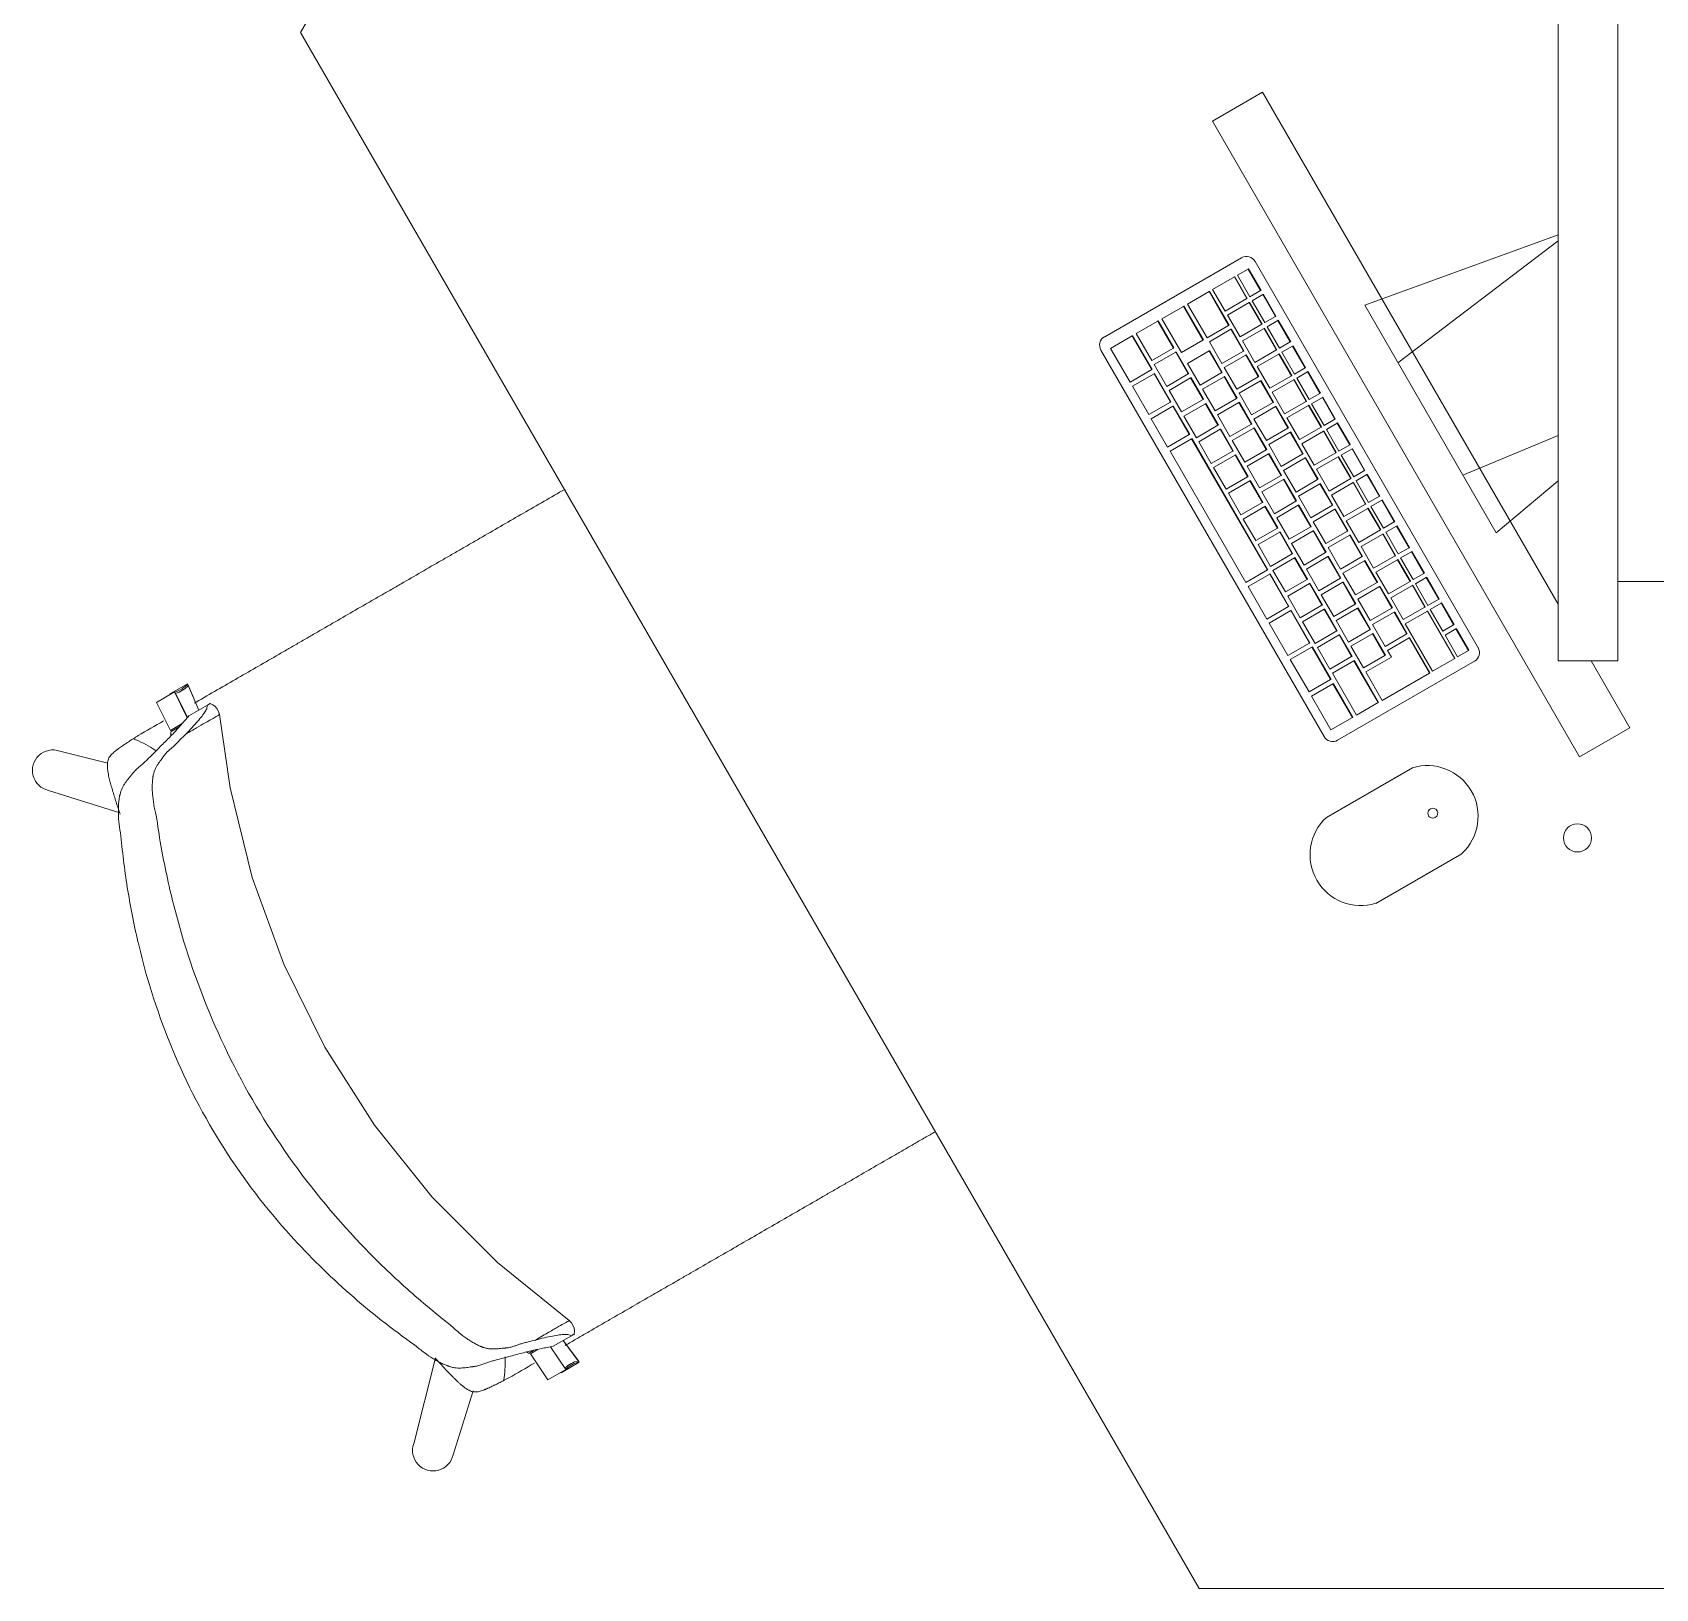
# Model space of a CAD drawing. Header units: millimetres. Extents: x 155927 to 326028, y -36033 to 97293.
# Drawn here: x 180819 to 181858, y 22766 to 23762 of the extents above; entities that cross this region are included whole.
import ezdxf

# ---------------------------------------------------------------- set-up
doc = ezdxf.new("R2010")
doc.units = ezdxf.units.MM
doc.header["$MEASUREMENT"] = 0
for name, color, linetype, lineweight in [('A-GENM', 8, 'CONTINUOUS', 9), ('E-ELEC-EQPM', 8, 'CONTINUOUS', 9), ('I-FURN', 8, 'CONTINUOUS', 9)]:
    doc.layers.add(name, color=color, linetype=linetype, lineweight=lineweight)

msp = doc.modelspace()

# ---------------------------------------------------------------- linework, layer by layer
at = {"layer": 'A-GENM'}
for p, q in [((181592.6, 23617.8), (181505, 23567.2)), ((181744, 23368.2), (181601.3, 23615.5)), ((181588, 23605.5), (181574.1, 23597.5)), ((181588.2, 23605.7), (181588, 23605.5)), ((181596, 23591.7), (181588, 23605.5)), ((181588.2, 23605.7), (181596.2, 23591.8)), ((181596.8, 23610.6), (181589.9, 23606.7)), ((181589.9, 23606.7), (181597.9, 23592.8)), ((181597.1, 23610.8), (181596.8, 23610.6)), ((181604.8, 23596.8), (181596.8, 23610.6)), ((181597.1, 23610.8), (181605.1, 23596.9)), ((181571.8, 23596.2), (181558, 23588.2)), ((181572.1, 23596.3), (181571.8, 23596.2)), ((181584.3, 23574.5), (181571.8, 23596.2)), ((181572.1, 23596.3), (181584.6, 23574.7)), ((181574.1, 23597.5), (181582.1, 23583.7)), ((181582.1, 23583.7), (181596, 23591.7)), ((181596.2, 23591.8), (181596, 23591.7)), ((181597.9, 23592.8), (181604.8, 23596.8)), ((181606.3, 23594.2), (181599.4, 23590.2)), ((181605.1, 23596.9), (181604.8, 23596.8)), ((181606.6, 23594.3), (181606.3, 23594.2)), ((181614.3, 23580.3), (181606.3, 23594.2)), ((181606.6, 23594.3), (181614.6, 23580.5)), ((181555.4, 23586.7), (181541.6, 23578.8)), ((181555.7, 23586.9), (181555.4, 23586.7)), ((181567.9, 23565.1), (181555.4, 23586.7)), ((181555.7, 23586.9), (181568.2, 23565.2)), ((181558, 23588.2), (181570.5, 23566.6)), ((181597.5, 23589.1), (181583.6, 23581.1)), ((181597.7, 23589.2), (181597.5, 23589.1)), ((181605.5, 23575.2), (181597.5, 23589.1)), ((181597.7, 23589.2), (181605.7, 23575.4)), ((181599.4, 23590.2), (181607.4, 23576.3)), ((181539, 23577.3), (181525.2, 23569.3)), ((181539.3, 23577.4), (181539, 23577.3)), ((181549, 23560), (181539, 23577.3)), ((181539.3, 23577.4), (181549.3, 23560.1)), ((181541.6, 23578.8), (181554.1, 23557.1)), ((181570.5, 23566.6), (181584.3, 23574.5)), ((181585.8, 23572), (181572, 23564)), ((181583.6, 23581.1), (181591.6, 23567.2)), ((181584.6, 23574.7), (181584.3, 23574.5)), ((181586.1, 23572.1), (181585.8, 23572)), ((181593.8, 23558.1), (181585.8, 23572)), ((181586.1, 23572.1), (181594.1, 23558.2)), ((181591.6, 23567.2), (181605.5, 23575.2)), ((181607, 23572.6), (181593.1, 23564.6)), ((181605.7, 23575.4), (181605.5, 23575.2)), ((181607.2, 23572.8), (181607, 23572.6)), ((181615, 23558.8), (181607, 23572.6)), ((181607.2, 23572.8), (181615.2, 23558.9)), ((181607.4, 23576.3), (181614.3, 23580.3)), ((181615.8, 23577.7), (181608.9, 23573.7)), ((181608.9, 23573.7), (181616.9, 23559.9)), ((181614.6, 23580.5), (181614.3, 23580.3)), ((181616.1, 23577.9), (181615.8, 23577.7)), ((181623.8, 23563.9), (181615.8, 23577.7)), ((181616.1, 23577.9), (181624.1, 23564)), ((181522.6, 23567.8), (181508.8, 23559.8)), ((181522.9, 23567.9), (181522.6, 23567.8)), ((181535.1, 23546.2), (181522.6, 23567.8)), ((181522.9, 23567.9), (181535.4, 23546.3)), ((181525.2, 23569.3), (181535.2, 23552)), ((181554.1, 23557.1), (181567.9, 23565.1)), ((181568.2, 23565.2), (181567.9, 23565.1)), ((181572, 23564), (181580, 23550.1)), ((181593.1, 23564.6), (181601.1, 23550.8)), ((181616.9, 23559.9), (181623.8, 23563.9)), ((181625.3, 23561.3), (181618.4, 23557.3)), ((181624.1, 23564), (181623.8, 23563.9)), ((181625.6, 23561.4), (181625.3, 23561.3)), ((181633.3, 23547.4), (181625.3, 23561.3)), ((181625.6, 23561.4), (181633.6, 23547.6)), ((181502.6, 23558.6), (181645.4, 23311.3)), ((181508.8, 23559.8), (181521.3, 23538.2)), ((181535.2, 23552), (181549, 23560)), ((181550.5, 23557.4), (181536.7, 23549.4)), ((181549.3, 23560.1), (181549, 23560)), ((181550.8, 23557.5), (181550.5, 23557.4)), ((181558.5, 23543.5), (181550.5, 23557.4)), ((181550.8, 23557.5), (181558.8, 23543.6)), ((181571.9, 23558.2), (181558.1, 23550.2)), ((181558.1, 23550.2), (181566.1, 23536.3)), ((181572.2, 23558.3), (181571.9, 23558.2)), ((181579.9, 23544.3), (181571.9, 23558.2)), ((181572.2, 23558.3), (181580.2, 23544.4)), ((181580, 23550.1), (181593.8, 23558.1)), ((181595.3, 23555.5), (181581.5, 23547.5)), ((181594.1, 23558.2), (181593.8, 23558.1)), ((181595.6, 23555.6), (181595.3, 23555.5)), ((181603.3, 23541.6), (181595.3, 23555.5)), ((181595.6, 23555.6), (181603.6, 23541.8)), ((181601.1, 23550.8), (181615, 23558.8)), ((181616.5, 23556.2), (181602.6, 23548.2)), ((181615.2, 23558.9), (181615, 23558.8)), ((181616.7, 23556.3), (181616.5, 23556.2)), ((181624.5, 23542.3), (181616.5, 23556.2)), ((181616.7, 23556.3), (181624.7, 23542.4)), ((181618.4, 23557.3), (181626.4, 23543.4)), ((181521.3, 23538.2), (181535.1, 23546.2)), ((181536.6, 23543.6), (181522.8, 23535.6)), ((181535.4, 23546.3), (181535.1, 23546.2)), ((181536.9, 23543.7), (181536.6, 23543.6)), ((181547.1, 23525.4), (181536.6, 23543.6)), ((181536.7, 23549.4), (181544.7, 23535.5)), ((181536.9, 23543.7), (181547.4, 23525.5)), ((181544.7, 23535.5), (181558.5, 23543.5)), ((181560, 23540.9), (181546.2, 23532.9)), ((181558.8, 23543.6), (181558.5, 23543.5)), ((181560.3, 23541), (181560, 23540.9)), ((181568, 23527), (181560, 23540.9)), ((181560.3, 23541), (181568.3, 23527.2)), ((181566.1, 23536.3), (181579.9, 23544.3)), ((181581.4, 23541.7), (181567.6, 23533.7)), ((181580.2, 23544.4), (181579.9, 23544.3)), ((181581.7, 23541.8), (181581.4, 23541.7)), ((181589.4, 23527.8), (181581.4, 23541.7)), ((181581.5, 23547.5), (181589.5, 23533.7)), ((181581.7, 23541.8), (181589.7, 23528)), ((181589.5, 23533.7), (181603.3, 23541.6)), ((181602.6, 23548.2), (181610.6, 23534.3)), ((181603.6, 23541.8), (181603.3, 23541.6)), ((181610.6, 23534.3), (181624.5, 23542.3)), ((181626, 23539.7), (181612.1, 23531.7)), ((181624.7, 23542.4), (181624.5, 23542.3)), ((181626.2, 23539.8), (181626, 23539.7)), ((181634, 23525.8), (181626, 23539.7)), ((181626.2, 23539.8), (181634.2, 23526)), ((181626.4, 23543.4), (181633.3, 23547.4)), ((181634.8, 23544.8), (181627.9, 23540.8)), ((181627.9, 23540.8), (181635.9, 23527)), ((181633.6, 23547.6), (181633.3, 23547.4)), ((181635.1, 23545), (181634.8, 23544.8)), ((181642.8, 23531), (181634.8, 23544.8)), ((181635.1, 23545), (181643.1, 23531.1)), ((181522.8, 23535.6), (181533.3, 23517.4)), ((181546.2, 23532.9), (181554.2, 23519.1)), ((181567.6, 23533.7), (181575.6, 23519.9)), ((181604.8, 23539), (181591, 23531.1)), ((181591, 23531.1), (181599, 23517.2)), ((181605.1, 23539.2), (181604.8, 23539)), ((181612.8, 23525.2), (181604.8, 23539)), ((181605.1, 23539.2), (181613.1, 23525.3)), ((181612.1, 23531.7), (181620.1, 23517.9)), ((181635.9, 23527), (181642.8, 23531)), ((181643.1, 23531.1), (181642.8, 23531)), ((181533.3, 23517.4), (181547.1, 23525.4)), ((181548.6, 23522.8), (181534.8, 23514.8)), ((181547.4, 23525.5), (181547.1, 23525.4)), ((181548.9, 23522.9), (181548.6, 23522.8)), ((181559.1, 23504.6), (181548.6, 23522.8)), ((181548.9, 23522.9), (181559.4, 23504.7)), ((181554.2, 23519.1), (181568, 23527)), ((181569.5, 23524.4), (181555.7, 23516.5)), ((181568.3, 23527.2), (181568, 23527)), ((181569.8, 23524.6), (181569.5, 23524.4)), ((181577.5, 23510.6), (181569.5, 23524.4)), ((181569.8, 23524.6), (181577.8, 23510.7)), ((181575.6, 23519.9), (181589.4, 23527.8)), ((181590.9, 23525.2), (181577.1, 23517.3)), ((181589.7, 23528), (181589.4, 23527.8)), ((181591.2, 23525.4), (181590.9, 23525.2)), ((181598.9, 23511.4), (181590.9, 23525.2)), ((181591.2, 23525.4), (181599.2, 23511.5)), ((181599, 23517.2), (181612.8, 23525.2)), ((181614.3, 23522.6), (181600.5, 23514.6)), ((181613.1, 23525.3), (181612.8, 23525.2)), ((181614.6, 23522.7), (181614.3, 23522.6)), ((181622.3, 23508.7), (181614.3, 23522.6)), ((181614.6, 23522.7), (181622.6, 23508.9)), ((181620.1, 23517.9), (181634, 23525.8)), ((181635.5, 23523.3), (181621.6, 23515.3)), ((181634.2, 23526), (181634, 23525.8)), ((181635.7, 23523.4), (181635.5, 23523.3)), ((181643.5, 23509.4), (181635.5, 23523.3)), ((181635.7, 23523.4), (181643.7, 23509.5)), ((181644.3, 23528.4), (181637.4, 23524.4)), ((181637.4, 23524.4), (181645.4, 23510.5)), ((181644.6, 23528.5), (181644.3, 23528.4)), ((181652.3, 23514.5), (181644.3, 23528.4)), ((181644.6, 23528.5), (181652.6, 23514.7)), ((181534.8, 23514.8), (181545.3, 23496.6)), ((181555.7, 23516.5), (181563.7, 23502.6)), ((181563.7, 23502.6), (181577.5, 23510.6)), ((181577.1, 23517.3), (181585.1, 23503.4)), ((181577.8, 23510.7), (181577.5, 23510.6)), ((181585.1, 23503.4), (181598.9, 23511.4)), ((181600.4, 23508.8), (181586.6, 23500.8)), ((181599.2, 23511.5), (181598.9, 23511.4)), ((181600.7, 23508.9), (181600.4, 23508.8)), ((181608.4, 23494.9), (181600.4, 23508.8)), ((181600.5, 23514.6), (181608.5, 23500.8)), ((181600.7, 23508.9), (181608.7, 23495.1)), ((181608.5, 23500.8), (181622.3, 23508.7)), ((181621.6, 23515.3), (181629.6, 23501.4)), ((181622.6, 23508.9), (181622.3, 23508.7)), ((181629.6, 23501.4), (181643.5, 23509.4)), ((181643.7, 23509.5), (181643.5, 23509.4)), ((181645.4, 23510.5), (181652.3, 23514.5)), ((181653.8, 23511.9), (181646.9, 23507.9)), ((181652.6, 23514.7), (181652.3, 23514.5)), ((181654.1, 23512.1), (181653.8, 23511.9)), ((181661.8, 23498.1), (181653.8, 23511.9)), ((181654.1, 23512.1), (181662.1, 23498.2)), ((181545.3, 23496.6), (181559.1, 23504.6)), ((181560.6, 23502), (181546.8, 23494)), ((181559.4, 23504.7), (181559.1, 23504.6)), ((181560.9, 23502.1), (181560.6, 23502)), ((181609.1, 23418), (181560.6, 23502)), ((181560.9, 23502.1), (181609.4, 23418.1)), ((181579, 23508), (181565.2, 23500)), ((181565.2, 23500), (181573.2, 23486.2)), ((181579.3, 23508.1), (181579, 23508)), ((181587, 23494.1), (181579, 23508)), ((181579.3, 23508.1), (181587.3, 23494.3)), ((181586.6, 23500.8), (181594.6, 23487)), ((181623.8, 23506.1), (181610, 23498.2)), ((181610, 23498.2), (181618, 23484.3)), ((181624.1, 23506.3), (181623.8, 23506.1)), ((181631.8, 23492.3), (181623.8, 23506.1)), ((181624.1, 23506.3), (181632.1, 23492.4)), ((181645, 23506.8), (181631.1, 23498.8)), ((181631.1, 23498.8), (181639.1, 23485)), ((181645.2, 23506.9), (181645, 23506.8)), ((181653, 23492.9), (181645, 23506.8)), ((181645.2, 23506.9), (181653.2, 23493.1)), ((181646.9, 23507.9), (181654.9, 23494.1)), ((181662.1, 23498.2), (181661.8, 23498.1)), ((181546.8, 23494), (181595.3, 23410)), ((181573.2, 23486.2), (181587, 23494.1)), ((181588.5, 23491.5), (181574.7, 23483.6)), ((181587.3, 23494.3), (181587, 23494.1)), ((181588.8, 23491.7), (181588.5, 23491.5)), ((181596.5, 23477.7), (181588.5, 23491.5)), ((181588.8, 23491.7), (181596.8, 23477.8)), ((181594.6, 23487), (181608.4, 23494.9)), ((181609.9, 23492.3), (181596.1, 23484.4)), ((181608.7, 23495.1), (181608.4, 23494.9)), ((181610.2, 23492.5), (181609.9, 23492.3)), ((181617.9, 23478.5), (181609.9, 23492.3)), ((181610.2, 23492.5), (181618.2, 23478.6)), ((181618, 23484.3), (181631.8, 23492.3)), ((181633.3, 23489.7), (181619.5, 23481.7)), ((181632.1, 23492.4), (181631.8, 23492.3)), ((181633.6, 23489.8), (181633.3, 23489.7)), ((181641.3, 23475.8), (181633.3, 23489.7)), ((181633.6, 23489.8), (181641.6, 23476)), ((181639.1, 23485), (181653, 23492.9)), ((181654.5, 23490.3), (181640.6, 23482.4)), ((181653.2, 23493.1), (181653, 23492.9)), ((181654.7, 23490.5), (181654.5, 23490.3)), ((181662.5, 23476.5), (181654.5, 23490.3)), ((181654.7, 23490.5), (181662.7, 23476.6)), ((181654.9, 23494.1), (181661.8, 23498.1)), ((181663.3, 23495.5), (181656.4, 23491.5)), ((181656.4, 23491.5), (181664.4, 23477.6)), ((181663.6, 23495.6), (181663.3, 23495.5)), ((181671.3, 23481.6), (181663.3, 23495.5)), ((181663.6, 23495.6), (181671.6, 23481.7)), ((181574.7, 23483.6), (181582.7, 23469.7)), ((181582.7, 23469.7), (181596.5, 23477.7)), ((181596.1, 23484.4), (181604.1, 23470.5)), ((181596.8, 23477.8), (181596.5, 23477.7)), ((181604.1, 23470.5), (181617.9, 23478.5)), ((181618.2, 23478.6), (181617.9, 23478.5)), ((181619.5, 23481.7), (181627.5, 23467.8)), ((181640.6, 23482.4), (181648.6, 23468.5)), ((181664.4, 23477.6), (181671.3, 23481.6)), ((181672.8, 23479), (181665.9, 23475)), ((181671.6, 23481.7), (181671.3, 23481.6)), ((181673.1, 23479.1), (181672.8, 23479)), ((181680.8, 23465.2), (181672.8, 23479)), ((181673.1, 23479.1), (181681.1, 23465.3)), ((181598, 23475.1), (181584.2, 23467.1)), ((181584.2, 23467.1), (181592.2, 23453.2)), ((181598.3, 23475.2), (181598, 23475.1)), ((181606, 23461.2), (181598, 23475.1)), ((181598.3, 23475.2), (181606.3, 23461.4)), ((181619.4, 23475.9), (181605.6, 23467.9)), ((181605.6, 23467.9), (181613.6, 23454)), ((181619.7, 23476), (181619.4, 23475.9)), ((181627.4, 23462), (181619.4, 23475.9)), ((181619.7, 23476), (181627.7, 23462.2)), ((181627.5, 23467.8), (181641.3, 23475.8)), ((181642.8, 23473.2), (181629, 23465.2)), ((181641.6, 23476), (181641.3, 23475.8)), ((181643.1, 23473.4), (181642.8, 23473.2)), ((181650.8, 23459.4), (181642.8, 23473.2)), ((181643.1, 23473.4), (181651.1, 23459.5)), ((181648.6, 23468.5), (181662.5, 23476.5)), ((181664, 23473.9), (181650.1, 23465.9)), ((181662.7, 23476.6), (181662.5, 23476.5)), ((181664.2, 23474), (181664, 23473.9)), ((181672, 23460), (181664, 23473.9)), ((181664.2, 23474), (181672.2, 23460.2)), ((181665.9, 23475), (181673.9, 23461.2)), ((181592.2, 23453.2), (181606, 23461.2)), ((181607.5, 23458.6), (181593.7, 23450.6)), ((181606.3, 23461.4), (181606, 23461.2)), ((181607.8, 23458.8), (181607.5, 23458.6)), ((181615.5, 23444.8), (181607.5, 23458.6)), ((181607.8, 23458.8), (181615.8, 23444.9)), ((181613.6, 23454), (181627.4, 23462)), ((181628.9, 23459.4), (181615.1, 23451.4)), ((181627.7, 23462.2), (181627.4, 23462)), ((181629.2, 23459.6), (181628.9, 23459.4)), ((181636.9, 23445.6), (181628.9, 23459.4)), ((181629, 23465.2), (181637, 23451.4)), ((181629.2, 23459.6), (181637.2, 23445.7)), ((181637, 23451.4), (181650.8, 23459.4)), ((181652.3, 23456.8), (181638.5, 23448.8)), ((181650.1, 23465.9), (181658.1, 23452.1)), ((181651.1, 23459.5), (181650.8, 23459.4)), ((181652.6, 23456.9), (181652.3, 23456.8)), ((181660.3, 23442.9), (181652.3, 23456.8)), ((181652.6, 23456.9), (181660.6, 23443.1)), ((181658.1, 23452.1), (181672, 23460)), ((181673.5, 23457.4), (181659.6, 23449.5)), ((181672.2, 23460.2), (181672, 23460)), ((181673.7, 23457.6), (181673.5, 23457.4)), ((181681.5, 23443.6), (181673.5, 23457.4)), ((181673.7, 23457.6), (181681.7, 23443.7)), ((181673.9, 23461.2), (181680.8, 23465.2)), ((181682.3, 23462.6), (181675.4, 23458.6)), ((181675.4, 23458.6), (181683.4, 23444.7)), ((181681.1, 23465.3), (181680.8, 23465.2)), ((181682.6, 23462.7), (181682.3, 23462.6)), ((181690.3, 23448.7), (181682.3, 23462.6)), ((181682.6, 23462.7), (181690.6, 23448.8)), ((181593.7, 23450.6), (181601.7, 23436.8)), ((181615.1, 23451.4), (181623.1, 23437.6)), ((181638.5, 23448.8), (181646.5, 23434.9)), ((181659.6, 23449.5), (181667.6, 23435.6)), ((181683.4, 23444.7), (181690.3, 23448.7)), ((181690.6, 23448.8), (181690.3, 23448.7)), ((181692.1, 23446.2), (181691.8, 23446.1)), ((181692.1, 23446.2), (181700.1, 23432.4)), ((181601.7, 23436.8), (181615.5, 23444.8)), ((181617, 23442.2), (181603.2, 23434.2)), ((181615.8, 23444.9), (181615.5, 23444.8)), ((181617.3, 23442.3), (181617, 23442.2)), ((181625, 23428.3), (181617, 23442.2)), ((181617.3, 23442.3), (181625.3, 23428.5)), ((181623.1, 23437.6), (181636.9, 23445.6)), ((181638.4, 23443), (181624.6, 23435)), ((181637.2, 23445.7), (181636.9, 23445.6)), ((181638.7, 23443.1), (181638.4, 23443)), ((181646.4, 23429.1), (181638.4, 23443)), ((181638.7, 23443.1), (181646.7, 23429.3)), ((181646.5, 23434.9), (181660.3, 23442.9)), ((181661.8, 23440.3), (181648, 23432.3)), ((181660.6, 23443.1), (181660.3, 23442.9)), ((181662.1, 23440.5), (181661.8, 23440.3)), ((181669.8, 23426.5), (181661.8, 23440.3)), ((181662.1, 23440.5), (181670.1, 23426.6)), ((181667.6, 23435.6), (181681.5, 23443.6)), ((181683, 23441), (181669.1, 23433)), ((181681.7, 23443.7), (181681.5, 23443.6)), ((181683.2, 23441.1), (181683, 23441)), ((181691, 23427.1), (181683, 23441)), ((181683.2, 23441.1), (181691.2, 23427.3)), ((181691.8, 23446.1), (181684.9, 23442.1)), ((181684.9, 23442.1), (181692.9, 23428.3)), ((181699.8, 23432.2), (181691.8, 23446.1)), ((181603.2, 23434.2), (181611.2, 23420.3)), ((181611.2, 23420.3), (181625, 23428.3)), ((181626.5, 23425.7), (181612.7, 23417.7)), ((181624.6, 23435), (181632.6, 23421.1)), ((181625.3, 23428.5), (181625, 23428.3)), ((181626.8, 23425.9), (181626.5, 23425.7)), ((181634.5, 23411.9), (181626.5, 23425.7)), ((181626.8, 23425.9), (181634.8, 23412)), ((181632.6, 23421.1), (181646.4, 23429.1)), ((181647.9, 23426.5), (181634.1, 23418.5)), ((181646.7, 23429.3), (181646.4, 23429.1)), ((181648.2, 23426.7), (181647.9, 23426.5)), ((181655.9, 23412.7), (181647.9, 23426.5)), ((181648, 23432.3), (181656, 23418.5)), ((181648.2, 23426.7), (181656.2, 23412.8)), ((181656, 23418.5), (181669.8, 23426.5)), ((181669.1, 23433), (181677.1, 23419.1)), ((181670.1, 23426.6), (181669.8, 23426.5)), ((181677.1, 23419.1), (181691, 23427.1)), ((181691.2, 23427.3), (181691, 23427.1)), ((181692.9, 23428.3), (181699.8, 23432.2)), ((181701.3, 23429.6), (181694.4, 23425.7)), ((181694.4, 23425.7), (181702.4, 23411.8)), ((181700.1, 23432.4), (181699.8, 23432.2)), ((181701.6, 23429.8), (181701.3, 23429.6)), ((181709.3, 23415.8), (181701.3, 23429.6)), ((181701.6, 23429.8), (181709.6, 23415.9)), ((181595.3, 23410), (181609.1, 23418)), ((181610.6, 23415.4), (181596.8, 23407.4)), ((181609.4, 23418.1), (181609.1, 23418)), ((181610.9, 23415.5), (181610.6, 23415.4)), ((181622.6, 23394.6), (181610.6, 23415.4)), ((181610.9, 23415.5), (181622.9, 23394.7)), ((181612.7, 23417.7), (181620.7, 23403.9)), ((181634.1, 23418.5), (181642.1, 23404.7)), ((181671.3, 23423.9), (181657.5, 23415.9)), ((181657.5, 23415.9), (181665.5, 23402)), ((181671.6, 23424), (181671.3, 23423.9)), ((181679.3, 23410), (181671.3, 23423.9)), ((181671.6, 23424), (181679.6, 23410.1)), ((181692.5, 23424.5), (181678.6, 23416.5)), ((181678.6, 23416.5), (181686.6, 23402.7)), ((181692.7, 23424.7), (181692.5, 23424.5)), ((181700.5, 23410.7), (181692.5, 23424.5)), ((181692.7, 23424.7), (181700.7, 23410.8)), ((181702.4, 23411.8), (181709.3, 23415.8)), ((181709.6, 23415.9), (181709.3, 23415.8)), ((181596.8, 23407.4), (181608.8, 23386.6)), ((181620.7, 23403.9), (181634.5, 23411.9)), ((181636, 23409.3), (181622.2, 23401.3)), ((181634.8, 23412), (181634.5, 23411.9)), ((181636.3, 23409.4), (181636, 23409.3)), ((181644, 23395.4), (181636, 23409.3)), ((181636.3, 23409.4), (181644.3, 23395.5)), ((181642.1, 23404.7), (181655.9, 23412.7)), ((181657.4, 23410.1), (181643.6, 23402.1)), ((181656.2, 23412.8), (181655.9, 23412.7)), ((181657.7, 23410.2), (181657.4, 23410.1)), ((181665.4, 23396.2), (181657.4, 23410.1)), ((181657.7, 23410.2), (181665.7, 23396.3)), ((181665.5, 23402), (181679.3, 23410)), ((181680.8, 23407.4), (181667, 23399.4)), ((181679.6, 23410.1), (181679.3, 23410)), ((181681.1, 23407.5), (181680.8, 23407.4)), ((181688.8, 23393.5), (181680.8, 23407.4)), ((181681.1, 23407.5), (181689.1, 23393.7)), ((181686.6, 23402.7), (181700.5, 23410.7)), ((181702, 23408.1), (181688.1, 23400.1)), ((181700.7, 23410.8), (181700.5, 23410.7)), ((181702.2, 23408.2), (181702, 23408.1)), ((181710, 23394.2), (181702, 23408.1)), ((181702.2, 23408.2), (181710.2, 23394.4)), ((181710.8, 23413.2), (181703.9, 23409.2)), ((181703.9, 23409.2), (181711.9, 23395.3)), ((181711.1, 23413.3), (181710.8, 23413.2)), ((181718.8, 23399.3), (181710.8, 23413.2)), ((181711.1, 23413.3), (181719.1, 23399.5)), ((181608.8, 23386.6), (181622.6, 23394.6)), ((181622.2, 23401.3), (181630.2, 23387.4)), ((181622.9, 23394.7), (181622.6, 23394.6)), ((181630.2, 23387.4), (181644, 23395.4)), ((181643.6, 23402.1), (181651.6, 23388.2)), ((181644.3, 23395.5), (181644, 23395.4)), ((181651.6, 23388.2), (181665.4, 23396.2)), ((181665.7, 23396.3), (181665.4, 23396.2)), ((181667, 23399.4), (181675, 23385.6)), ((181688.1, 23400.1), (181696.1, 23386.2)), ((181696.1, 23386.2), (181710, 23394.2)), ((181710.2, 23394.4), (181710, 23394.2)), ((181711.9, 23395.3), (181718.8, 23399.3)), ((181720.3, 23396.7), (181713.4, 23392.7)), ((181719.1, 23399.5), (181718.8, 23399.3)), ((181720.6, 23396.9), (181720.3, 23396.7)), ((181728.3, 23382.9), (181720.3, 23396.7)), ((181720.6, 23396.9), (181728.6, 23383)), ((181624.1, 23392), (181610.3, 23384)), ((181610.3, 23384), (181622.3, 23363.3)), ((181624.4, 23392.1), (181624.1, 23392)), ((181636.1, 23371.2), (181624.1, 23392)), ((181624.4, 23392.1), (181636.4, 23371.4)), ((181645.5, 23392.8), (181631.7, 23384.8)), ((181631.7, 23384.8), (181639.7, 23371)), ((181645.8, 23392.9), (181645.5, 23392.8)), ((181653.5, 23379), (181645.5, 23392.8)), ((181645.8, 23392.9), (181653.8, 23379.1)), ((181666.9, 23393.6), (181653.1, 23385.6)), ((181653.1, 23385.6), (181661.1, 23371.8)), ((181667.2, 23393.7), (181666.9, 23393.6)), ((181674.9, 23379.8), (181666.9, 23393.6)), ((181667.2, 23393.7), (181675.2, 23379.9)), ((181675, 23385.6), (181688.8, 23393.5)), ((181690.3, 23391), (181676.5, 23383)), ((181689.1, 23393.7), (181688.8, 23393.5)), ((181690.6, 23391.1), (181690.3, 23391)), ((181698.3, 23377.1), (181690.3, 23391)), ((181690.6, 23391.1), (181698.6, 23377.2)), ((181711.5, 23391.6), (181697.4, 23383.5)), ((181711.7, 23391.8), (181711.5, 23391.6)), ((181729, 23361.3), (181711.5, 23391.6)), ((181711.7, 23391.8), (181729.2, 23361.4)), ((181713.4, 23392.7), (181721.4, 23378.9)), ((181639.7, 23371), (181653.5, 23379)), ((181655, 23376.4), (181641.2, 23368.4)), ((181653.8, 23379.1), (181653.5, 23379)), ((181655.3, 23376.5), (181655, 23376.4)), ((181663, 23362.5), (181655, 23376.4)), ((181655.3, 23376.5), (181663.3, 23362.6)), ((181661.1, 23371.8), (181674.9, 23379.8)), ((181676.4, 23377.2), (181662.6, 23369.2)), ((181675.2, 23379.9), (181674.9, 23379.8)), ((181676.7, 23377.3), (181676.4, 23377.2)), ((181684.4, 23363.3), (181676.4, 23377.2)), ((181676.5, 23383), (181684.5, 23369.1)), ((181676.7, 23377.3), (181684.7, 23363.4)), ((181684.5, 23369.1), (181698.3, 23377.1)), ((181699.8, 23374.5), (181686, 23366.5)), ((181697.4, 23383.5), (181714.9, 23353.2)), ((181698.6, 23377.2), (181698.3, 23377.1)), ((181700.1, 23374.6), (181699.8, 23374.5)), ((181712.8, 23352), (181699.8, 23374.5)), ((181700.1, 23374.6), (181713.1, 23352.1)), ((181721.4, 23378.9), (181728.3, 23382.9)), ((181729.8, 23380.3), (181722.9, 23376.3)), ((181722.9, 23376.3), (181730.9, 23362.4)), ((181728.6, 23383), (181728.3, 23382.9)), ((181730.1, 23380.4), (181729.8, 23380.3)), ((181737.8, 23366.4), (181729.8, 23380.3)), ((181730.1, 23380.4), (181738.1, 23366.6)), ((181622.3, 23363.3), (181636.1, 23371.2)), ((181637.6, 23368.6), (181623.8, 23360.7)), ((181636.4, 23371.4), (181636.1, 23371.2)), ((181637.9, 23368.8), (181637.6, 23368.6)), ((181649.6, 23347.8), (181637.6, 23368.6)), ((181637.9, 23368.8), (181649.9, 23348)), ((181641.2, 23368.4), (181649.2, 23354.5)), ((181662.6, 23369.2), (181670.6, 23355.3)), ((181670.6, 23355.3), (181684.4, 23363.3)), ((181684.7, 23363.4), (181684.4, 23363.3)), ((181686, 23366.5), (181688.5, 23362.2)), ((181730.9, 23362.4), (181737.8, 23366.4)), ((181738.1, 23366.6), (181737.8, 23366.4)), ((181623.8, 23360.7), (181635.8, 23339.9)), ((181649.2, 23354.5), (181663, 23362.5)), ((181664.5, 23359.9), (181650.7, 23351.9)), ((181654.1, 23309), (181741.7, 23359.6)), ((181663.3, 23362.6), (181663, 23362.5)), ((181664.8, 23360), (181664.5, 23359.9)), ((181680, 23333.1), (181664.5, 23359.9)), ((181664.8, 23360), (181680.3, 23333.2)), ((181688.5, 23362.2), (181672.1, 23352.7)), ((181672.1, 23352.7), (181682.6, 23334.5)), ((181714.9, 23353.2), (181729, 23361.3)), ((181729.2, 23361.4), (181729, 23361.3)), ((181635.8, 23339.9), (181649.6, 23347.8)), ((181651.1, 23345.2), (181637.3, 23337.3)), ((181649.9, 23348), (181649.6, 23347.8)), ((181650.7, 23351.9), (181666.2, 23325.1)), ((181651.4, 23345.4), (181651.1, 23345.2)), ((181663.6, 23323.6), (181651.1, 23345.2)), ((181651.4, 23345.4), (181663.9, 23323.7)), ((181682.6, 23334.5), (181712.8, 23352)), ((181713.1, 23352.1), (181712.8, 23352)), ((181637.3, 23337.3), (181649.8, 23315.6)), ((181666.2, 23325.1), (181680, 23333.1)), ((181680.3, 23333.2), (181680, 23333.1)), ((181649.8, 23315.6), (181663.6, 23323.6)), ((181663.9, 23323.7), (181663.6, 23323.6)), ((181701.9, 23291.4), (181646.9, 23259.6)), ((181678.6, 23204.6), (181733.6, 23236.4))]:
    msp.add_line(p, q, dxfattribs=at)
for centre, radius, start, end in [((181595.8, 23612.3), 6.35, 30, 120), ((181508.1, 23561.8), 6.35, 120, 210), ((181738.5, 23365.1), 6.35, 300, 30), ((181650.9, 23314.5), 6.35, 210, 300), ((181711.5, 23260.3), 32.5, 312.6804, 107.3196), ((181668.9, 23235.7), 32.5, 132.6804, 287.3196), ((181715, 23262.3), 3.16, 120, 300), ((181715, 23262.3), 3.16, 300, 120)]:
    msp.add_arc(centre, radius, start, end, dxfattribs=at)
at = {"layer": 'E-ELEC-EQPM'}
for p, q in [((181795.3, 23359.8), (181795.3, 24159.8)), ((181795.3, 23359.8), (181795.3, 24159.8)), ((181833.4, 24159.8), (181833.4, 23359.8)), ((181833.4, 23410.6), (181833.4, 23359.8)), ((181925.3, 23410.6), (181833.4, 23410.6)), ((181925.3, 23410.6), (181833.4, 23410.6)), ((181833.4, 23359.8), (181795.3, 23359.8)), ((181833.4, 23359.8), (181795.3, 23359.8))]:
    msp.add_line(p, q, dxfattribs=at)
at = {"layer": 'I-FURN'}
for p, q in [((181565.3, 24757.9), (180990.3, 23762)), ((180990.3, 23762), (181565.4, 22766.1)), ((181606.1, 23723.9), (181574, 23705.3)), ((181606.1, 23723.9), (181795.3, 23396.2)), ((181808.9, 23298.4), (181574, 23705.3)), ((181795.3, 23632.5), (181671.4, 23587.4)), ((181692.7, 23550.6), (181795.3, 23628.7)), ((181671.4, 23587.4), (181755.5, 23441.7)), ((181734.2, 23478.6), (181795.3, 23504.1)), ((181755.5, 23441.7), (181795.3, 23475)), ((181816.3, 23359.8), (181841, 23316.9)), ((180918, 23345), (180906.4, 23338.4)), ((180925.2, 23328.2), (180918, 23345)), ((180925.3, 23328.3), (180918.5, 23344.2)), ((180898.2, 23333.2), (180909.7, 23339.9)), ((180907, 23315.3), (180898.2, 23333.2)), ((180909.7, 23339.9), (180917.8, 23323.4)), ((180910.2, 23339.1), (180917.9, 23323.5)), ((180932.5, 23332.5), (180934.2, 23331.7)), ((180930.7, 23331.4), (180918.9, 23324.6)), ((180934.2, 23331.7), (180935.7, 23330.5)), ((180935.7, 23330.5), (180936.7, 23329.4)), ((180936.7, 23329.4), (180937.8, 23327.4)), ((180937.8, 23327.4), (180938.4, 23325.4)), ((180945.2, 23278.6), (180938.4, 23325.4)), ((180914.6, 23319.7), (180907, 23315.3)), ((180912.6, 23317.5), (180907.5, 23314.5)), ((181841, 23316.9), (181808.9, 23298.4)), ((180867, 23294.3), (180836.2, 23302)), ((180829.1, 23276.9), (180874.6, 23262.6)), ((180959.4, 23221.2), (180945.2, 23278.6)), ((180979.7, 23165.6), (180959.4, 23221.2)), ((181005.9, 23112.6), (180979.7, 23165.6)), ((181037.6, 23062.7), (181005.9, 23112.6)), ((181074.6, 23016.6), (181037.6, 23062.7)), ((181116.3, 22974.7), (181074.6, 23016.6)), ((181162.3, 22937.6), (181116.3, 22974.7)), ((181163.8, 22936.1), (181162.3, 22937.6)), ((181163.7, 22927.9), (181151.9, 22921.1)), ((181164.9, 22934.1), (181163.8, 22936.1)), ((181165.4, 22932.7), (181164.9, 22934.1)), ((181165.6, 22930.8), (181165.4, 22932.7)), ((181165.5, 22928.9), (181165.6, 22930.8)), ((181136.9, 22917), (181139.5, 22918.5)), ((181137.4, 22916.2), (181142.5, 22919.2)), ((181150.4, 22920.8), (181160.1, 22906.3)), ((181168.7, 22910.9), (181158.3, 22924.8)), ((181168.2, 22911.7), (181158.4, 22924.8)), ((181076.6, 22913.7), (181062.8, 22858.7)), ((181148.5, 22899.7), (181137.4, 22916.2)), ((181160.1, 22906.3), (181148.5, 22899.7)), ((181157.1, 22904.2), (181168.7, 22910.9)), ((181087.9, 22851.6), (181100.8, 22892.5)), ((181565.4, 22766.1), (182715.4, 22766.1))]:
    msp.add_line(p, q, dxfattribs=at)
for centre, radius, start, end in [((180831.8, 23289.7), 13.1, 70.3941, 258.0104), ((181807.6, 23246.5), 9, 0, 180), ((181807.6, 23246.5), 9, 180, 0), ((181075.1, 22854.4), 13.1, 160.4176, 348.0338)]:
    msp.add_arc(centre, radius, start, end, dxfattribs=at)
for centre, start_param, end_param in [((180905.1, 23356.6), 2.884586, 3.464082), ((180905.6, 23355.8), 2.884586, 3.464082), ((181171.7, 22894.7), 5.960696, 6.540192), ((181172.2, 22893.9), 5.960696, 6.540192), ((181160.7, 22887.3), 5.960696, 6.044337)]:
    msp.add_ellipse(centre, major_axis=(-8.7, 15.1), ratio=0.978487, start_param=start_param, end_param=end_param, dxfattribs=at)
for points, knots in [([(180922.4, 23332.8), (180922.8, 23333), (180927.6, 23335.8), (180937, 23341.2), (180950.3, 23348.9), (180963.4, 23356.4), (180974.2, 23362.7), (180982.9, 23367.7), (180989.5, 23371.5), (180996.2, 23375.4), (181004.9, 23380.4), (181015.7, 23386.7), (181026.5, 23392.9), (181035.2, 23397.9), (181041.7, 23401.7), (181048.3, 23405.4), (181056.9, 23410.4), (181067.6, 23416.6), (181078.3, 23422.8), (181087, 23427.8), (181093.6, 23431.6), (181100.2, 23435.4), (181109, 23440.5), (181119.8, 23446.8), (181132.9, 23454.3), (181146.2, 23462), (181155.1, 23467.1), (181159.5, 23469.6), (181159.5, 23469.7)], [-0.896036, -0.896036, -0.896036, -0.896036, -0.8928571, -0.8571429, -0.8214286, -0.7857143, -0.75, -0.7321429, -0.7142857, -0.6964286, -0.6785714, -0.6428571, -0.6071429, -0.5892857, -0.5714286, -0.5535714, -0.5357143, -0.5, -0.4642857, -0.4464286, -0.4285714, -0.4107143, -0.3928571, -0.3571429, -0.3214286, -0.2857143, -0.25, -0.2496035, -0.2496035, -0.2496035, -0.2496035]), ([(180916.8, 23312.9), (180919.4, 23314.4), (180924, 23317.1), (180929.6, 23320.3), (180933.7, 23322.6), (180936, 23324), (180937.2, 23324.7), (180937.9, 23325.1), (180938.3, 23325.3), (180938.4, 23325.4), (180938.4, 23325.4)], [0, 0, 0, 0, 0.1111111, 0.2222222, 0.3333333, 0.4444444, 0.5, 0.5555556, 0.6111111, 0.6625707, 0.6625707, 0.6625707, 0.6625707]), ([(180890.1, 23294.6), (180890.4, 23294.8), (180891, 23295.4), (180892.2, 23296.6), (180894.4, 23298.8), (180897.3, 23301.7), (180900.6, 23305), (180903.7, 23308.1), (180906.7, 23311.1), (180909.4, 23313.9), (180911.9, 23316.6), (180913.3, 23318.2), (180913.9, 23318.9)], [0.430635, 0.430635, 0.430635, 0.430635, 0.4464286, 0.4642857, 0.5, 0.5714286, 0.6428571, 0.7142857, 0.7857143, 0.8571429, 0.9285714, 1, 1, 1, 1]), ([(180916.8, 23312.9), (180915.7, 23311.7), (180913.9, 23310), (180911.9, 23307.9), (180910.7, 23306.8), (180909.9, 23305.9), (180909, 23305), (180907.8, 23304.1), (180906.7, 23303.1), (180905.6, 23302.1), (180904.7, 23301.3), (180904, 23300.5), (180903.5, 23299.8), (180903.2, 23299.4), (180903, 23299.1), (180902.7, 23298.8), (180902.4, 23298.3), (180901.9, 23297.6), (180901, 23296.5), (180900, 23295), (180898.9, 23293.5), (180897.9, 23291.8), (180897, 23289.9), (180896.4, 23288.2), (180896.1, 23286.9), (180895.9, 23286.1), (180895.8, 23285.5), (180895.8, 23284.9), (180895.7, 23284), (180895.5, 23282.6), (180895.4, 23280.3), (180895.4, 23277.5), (180895.6, 23273.5), (180896.3, 23268), (180897.3, 23263.3), (180898, 23260.8)], [0, 0, 0, 0, 0.125, 0.1875, 0.21875, 0.25, 0.28125, 0.3125, 0.375, 0.40625, 0.4375, 0.46875, 0.484375, 0.492188, 0.5, 0.507812, 0.515625, 0.53125, 0.5625, 0.59375, 0.625, 0.65625, 0.6875, 0.71875, 0.734375, 0.742188, 0.75, 0.757812, 0.765625, 0.78125, 0.8125, 0.84375, 0.875, 0.9375, 1, 1, 1, 1]), ([(180907.5, 23314.6), (180907.4, 23314.1), (180907.3, 23313.2), (180907.2, 23312.2), (180907.2, 23311.7)], [-0.8810546, -0.8810546, -0.8810546, -0.8810546, -0.6666667, -0.4718724, -0.4718724, -0.4718724, -0.4718724]), ([(180873.7, 23265.1), (180872.9, 23267.4), (180871.8, 23271), (180870.4, 23275.4), (180869.7, 23277.8), (180869.2, 23279.6), (180868.7, 23281.3), (180868.3, 23282.8), (180867.9, 23284.5), (180867.5, 23286.2), (180867.1, 23288.1), (180866.9, 23289.8), (180866.7, 23291.3), (180866.7, 23292.4), (180866.7, 23293.2), (180866.7, 23294), (180866.8, 23295.1), (180867.1, 23296.3), (180867.7, 23297.7), (180868.4, 23298.9), (180869.3, 23299.9), (180870.3, 23300.8), (180871.2, 23301.6), (180871.9, 23302.2), (180872.3, 23302.5), (180872.6, 23302.7), (180873, 23303), (180873.4, 23303.3), (180874.1, 23303.8), (180875.1, 23304.5), (180876.1, 23305.2), (180876.9, 23305.8), (180877.6, 23306.2), (180878.3, 23306.7), (180879.2, 23307.3), (180880.8, 23308.4), (180882.2, 23309.3), (180883.1, 23309.9)], [0, 0, 0, 0, 0.125, 0.1875, 0.21875, 0.25, 0.28125, 0.3125, 0.34375, 0.375, 0.40625, 0.4375, 0.46875, 0.484375, 0.5, 0.515625, 0.53125, 0.5625, 0.59375, 0.625, 0.65625, 0.6875, 0.71875, 0.734375, 0.742188, 0.75, 0.757812, 0.765625, 0.78125, 0.8125, 0.84375, 0.859375, 0.875, 0.890625, 0.90625, 0.9375, 1, 1, 1, 1]), ([(180897.9, 23302.2), (180897.2, 23302.7), (180894.6, 23304.5), (180889.8, 23307.2), (180885.5, 23309), (180883.1, 23309.9)], [0.93303317, 0.93303317, 0.93303317, 0.93303317, 0.94444444, 0.97222222, 1, 1, 1, 1]), ([(180875.4, 23247.7), (180874.9, 23250.4), (180874.1, 23255.4), (180873.7, 23261), (180873.7, 23265.2), (180873.8, 23268.1), (180874.1, 23270.4), (180874.3, 23271.9), (180874.4, 23272.8), (180874.5, 23273.4), (180874.7, 23274), (180874.9, 23274.8), (180875.2, 23276.1), (180875.9, 23277.8), (180876.8, 23279.7), (180877.8, 23281.3), (180878.9, 23282.8), (180880, 23284.2), (180880.9, 23285.3), (180881.5, 23286.1), (180881.9, 23286.5), (180882.1, 23286.9), (180882.4, 23287.2), (180882.7, 23287.6), (180883.3, 23288.3), (180884.1, 23289.2), (180885.1, 23290.2), (180886.4, 23291.4), (180887.8, 23292.5), (180889.1, 23293.6), (180889.7, 23294.2), (180890, 23294.5)], [0, 0, 0, 0, 0.0357143, 0.0714286, 0.0892857, 0.1071429, 0.125, 0.1339286, 0.1383929, 0.1428571, 0.1473214, 0.1517857, 0.1607143, 0.1785714, 0.1964286, 0.2142857, 0.2321429, 0.25, 0.2678571, 0.2767857, 0.28125, 0.2857143, 0.2901786, 0.2946429, 0.3035714, 0.3214286, 0.3392857, 0.3571429, 0.3928571, 0.4107143, 0.4285714, 0.4285714, 0.4285714, 0.4285714]), ([(180898, 23260.8), (180899.7, 23248), (180904.2, 23222.7), (180916.8, 23172.7), (180939.7, 23112.3), (180978.4, 23045.2), (181019.3, 22995.2), (181056.2, 22959.3), (181075.9, 22942.8), (181086.1, 22934.9)], [-1, -1, -1, -1, -0.9, -0.8, -0.6, -0.4, -0.2, -0.1, 0, 0, 0, 0]), ([(181063.5, 22921.9), (181049, 22932), (181021.2, 22953.9), (180979.1, 22995.3), (180939.4, 23046.9), (180906.7, 23110), (180888.6, 23166.3), (180879.4, 23212.6), (180876.4, 23236), (180875.4, 23247.7)], [-1, -1, -1, -1, -0.863636, -0.727273, -0.545455, -0.363636, -0.181818, -0.090909, 0, 0, 0, 0]), ([(181396.8, 23058.6), (181396.7, 23058.5), (181394.5, 23057.2), (181390, 23054.7), (181383.4, 23050.9), (181376.8, 23047), (181368.1, 23042), (181357.3, 23035.8), (181346.5, 23029.5), (181337.8, 23024.5), (181331.2, 23020.7), (181324.6, 23016.9), (181315.9, 23011.8), (181305, 23005.6), (181292.1, 22998.1), (181278.9, 22990.5), (181265.8, 22982.9), (181252.9, 22975.5), (181242.2, 22969.3), (181233.5, 22964.3), (181226.9, 22960.4), (181220.3, 22956.7), (181211.7, 22951.7), (181201.1, 22945.6), (181190.4, 22939.4), (181181.7, 22934.4), (181175, 22930.5), (181168.2, 22926.6), (181163.2, 22923.7), (181160.3, 22922), (181159.7, 22921.7)], [-0.7508218, -0.7508218, -0.7508218, -0.7508218, -0.75, -0.7321429, -0.7142857, -0.6964286, -0.6785714, -0.6428571, -0.6071429, -0.5892857, -0.5714286, -0.5535714, -0.5357143, -0.5, -0.4642857, -0.4285714, -0.3928571, -0.3571429, -0.3214286, -0.3035714, -0.2857143, -0.2678571, -0.25, -0.2142857, -0.1785714, -0.1607143, -0.1428571, -0.125, -0.1071429, -0.1022726, -0.1022726, -0.1022726, -0.1022726]), ([(181162.3, 22937.6), (181162.3, 22937.6), (181162.2, 22937.5), (181161.7, 22937.3), (181160.9, 22936.8), (181159.2, 22935.8), (181155.8, 22933.9), (181149.6, 22930.3), (181143.9, 22927), (181140.7, 22925.1)], [0.3374293, 0.3374293, 0.3374293, 0.3374293, 0.3888889, 0.4444444, 0.5138889, 0.5833333, 0.7222222, 0.8611111, 1, 1, 1, 1]), ([(181086.1, 22934.9), (181088, 22933.1), (181091.6, 22929.8), (181095.9, 22926.5), (181099.3, 22924.3), (181101.8, 22922.9), (181103.8, 22921.9), (181105.1, 22921.2), (181105.9, 22920.9), (181106.5, 22920.7), (181107, 22920.5), (181107.8, 22920.2), (181109.1, 22919.9), (181110.9, 22919.5), (181112.9, 22919.4), (181114.9, 22919.4), (181116.8, 22919.5), (181118.6, 22919.7), (181120, 22919.9), (181120.9, 22920), (181121.4, 22920), (181121.8, 22920), (181122.2, 22920.1), (181122.7, 22920.1), (181123.5, 22920.2), (181124.6, 22920.5), (181125.7, 22920.8), (181127.2, 22921.2), (181128.5, 22921.8), (181130, 22922.3), (181131.1, 22922.6), (181132.3, 22922.9), (181133.9, 22923.4), (181136.7, 22924.1), (181139.1, 22924.7), (181140.7, 22925.1)], [0, 0, 0, 0, 0.0625, 0.125, 0.15625, 0.1875, 0.21875, 0.234375, 0.242188, 0.25, 0.257812, 0.265625, 0.28125, 0.3125, 0.34375, 0.375, 0.40625, 0.4375, 0.46875, 0.484375, 0.492188, 0.5, 0.507812, 0.515625, 0.53125, 0.5625, 0.59375, 0.625, 0.6875, 0.71875, 0.75, 0.78125, 0.8125, 0.875, 1, 1, 1, 1]), ([(181144.5, 22919.6), (181142.5, 22919.2), (181139.2, 22918.5), (181134.1, 22917.3), (181130, 22916.2), (181125.8, 22915.1), (181121.3, 22913.9), (181117.2, 22912.8), (181113.9, 22911.9), (181111.7, 22911.3), (181110.1, 22910.8), (181108.5, 22910.2), (181106.8, 22909.6), (181105.2, 22909), (181103.8, 22908.6), (181102.6, 22908.4), (181101.7, 22908.2), (181101.2, 22908.1), (181100.8, 22908.1), (181100.4, 22908), (181099.8, 22908), (181098.9, 22907.8), (181097.5, 22907.6), (181095.7, 22907.4), (181093.9, 22907.2), (181091.9, 22907.1), (181089.9, 22907.2), (181088, 22907.5), (181086.7, 22907.9), (181085.9, 22908.1), (181085.3, 22908.3), (181084.7, 22908.5), (181083.9, 22908.8), (181082.5, 22909.4), (181080.4, 22910.3), (181077.8, 22911.7), (181074.2, 22913.8), (181069.5, 22916.9), (181065.6, 22920.1), (181063.5, 22921.9)], [0, 0, 0, 0, 0.142857, 0.214286, 0.285714, 0.357143, 0.428571, 0.5, 0.535714, 0.571429, 0.589286, 0.607143, 0.642857, 0.660714, 0.678571, 0.696429, 0.705357, 0.709821, 0.714286, 0.71875, 0.723214, 0.732143, 0.75, 0.767857, 0.785714, 0.803571, 0.821429, 0.839286, 0.848214, 0.852679, 0.857143, 0.861607, 0.866071, 0.875, 0.892857, 0.910714, 0.928571, 0.964286, 1, 1, 1, 1]), ([(181134.9, 22917.4), (181135.3, 22917.2), (181136, 22916.9), (181136.6, 22916.6), (181136.8, 22916.5)], [-0.5281276, -0.5281276, -0.5281276, -0.5281276, -0.3333333, -0.2276119, -0.2276119, -0.2276119, -0.2276119]), ([(181120.3, 22899.1), (181119.3, 22898.7), (181117.8, 22897.9), (181116.1, 22897), (181115.1, 22896.5), (181114.3, 22896.2), (181113.6, 22895.8), (181112.7, 22895.4), (181111.6, 22894.9), (181110.5, 22894.3), (181109.7, 22894), (181109.2, 22893.8), (181108.8, 22893.6), (181108.5, 22893.5), (181108, 22893.3), (181107.2, 22892.9), (181106, 22892.5), (181104.7, 22892.1), (181103.4, 22891.9), (181102, 22891.8), (181100.6, 22892), (181099.3, 22892.4), (181098.3, 22892.8), (181097.6, 22893.2), (181096.9, 22893.6), (181096, 22894.2), (181094.8, 22895.1), (181093.4, 22896.2), (181092, 22897.4), (181090.7, 22898.7), (181089.5, 22899.8), (181088.3, 22901), (181087.1, 22902.2), (181085.8, 22903.5), (181084, 22905.4), (181080.9, 22908.7), (181078.4, 22911.5), (181076.8, 22913.3)], [0, 0, 0, 0, 0.0625, 0.09375, 0.109375, 0.125, 0.140625, 0.15625, 0.1875, 0.21875, 0.234375, 0.242188, 0.25, 0.257812, 0.265625, 0.28125, 0.3125, 0.34375, 0.375, 0.40625, 0.4375, 0.46875, 0.484375, 0.5, 0.515625, 0.53125, 0.5625, 0.59375, 0.625, 0.65625, 0.6875, 0.71875, 0.75, 0.78125, 0.8125, 0.875, 1, 1, 1, 1]), ([(181120.3, 22899.1), (181120.7, 22901.6), (181121.3, 22906.3), (181121.3, 22911.2), (181121.2, 22913.9), (181121.2, 22914.3)], [0, 0, 0, 0, 0.02777778, 0.05555556, 0.06066679, 0.06066679, 0.06066679, 0.06066679])]:
    msp.add_open_spline(points, degree=3, knots=knots, dxfattribs=at)
for points in [[(180931.8, 23332.1), (180932.1, 23332.3), (180932.5, 23332.5), (180932.4, 23332.5), (180931.9, 23332.1), (180931.2, 23331.7), (180930.7, 23331.4)], [(180913.9, 23318.9), (180914.8, 23320), (180916.6, 23321.9), (180918.1, 23323.7), (180918.9, 23324.6)], [(180930.7, 23331.4), (180930.7, 23331), (180930.6, 23329.8), (180929.5, 23327.5), (180927.4, 23324.6), (180924.5, 23321.1), (180921, 23317.2), (180918.3, 23314.4), (180916.8, 23312.9)], [(180883.1, 23309.9), (180883.7, 23310.2), (180884.7, 23310.9), (180885.8, 23311.6), (180886.4, 23312)], [(180886.4, 23312), (180891.7, 23315), (180897.1, 23318.2), (180902.7, 23321.4)], [(180874.9, 23261.6), (180874.5, 23262.8), (180874.1, 23263.9), (180873.7, 23265.1)], [(180873.7, 23265.1), (180874.1, 23263.9), (180874.5, 23262.7), (180874.9, 23261.6)], [(181140.7, 22925.1), (181142.7, 22925.7), (181146.5, 22926.6), (181151.7, 22927.7), (181156.1, 22928.5), (181159.6, 22928.8), (181162.2, 22928.6), (181163.3, 22928.2), (181163.7, 22927.9)], [(181163.7, 22927.9), (181164.2, 22928.2), (181164.9, 22928.6), (181165.4, 22928.9), (181165.5, 22928.9), (181165.1, 22928.7), (181164.8, 22928.5)], [(181151.9, 22921.1), (181150.7, 22920.8), (181148.4, 22920.4), (181145.8, 22919.9), (181144.5, 22919.6)], [(181140.1, 22910.4), (181134.5, 22907.1), (181129, 22904), (181123.7, 22900.9)], [(181123.7, 22900.9), (181123.1, 22900.6), (181122, 22900), (181120.8, 22899.4), (181120.3, 22899.1)]]:
    msp.add_open_spline(points, degree=3, dxfattribs=at)

doc.saveas('drawing.dxf')
